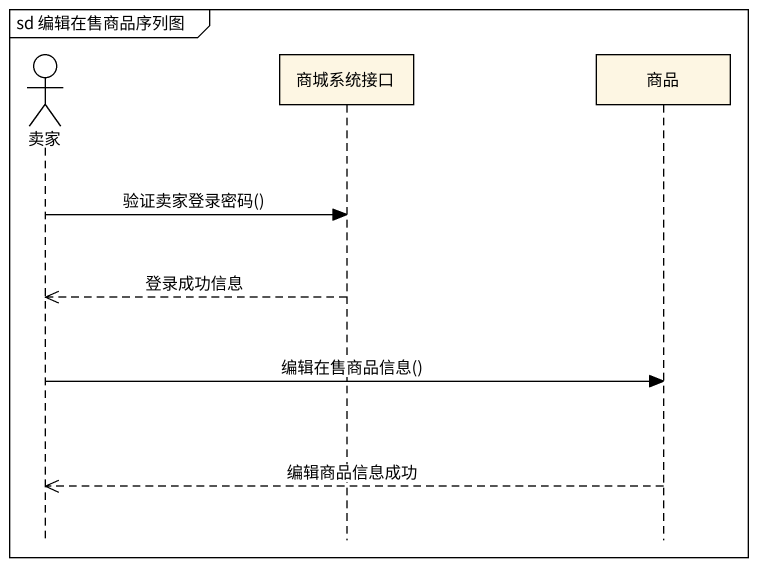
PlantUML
@startuml
mainframe sd 编辑在售商品序列图
hide footbox
actor 卖家
participant 商城系统接口
participant 商品

卖家 -> 商城系统接口 : 验证卖家登录密码()
商城系统接口 -->> 卖家 : 登录成功信息
卖家 -> 商品 : 编辑在售商品信息()
商品 -->> 卖家 : 编辑商品信息成功
@enduml
